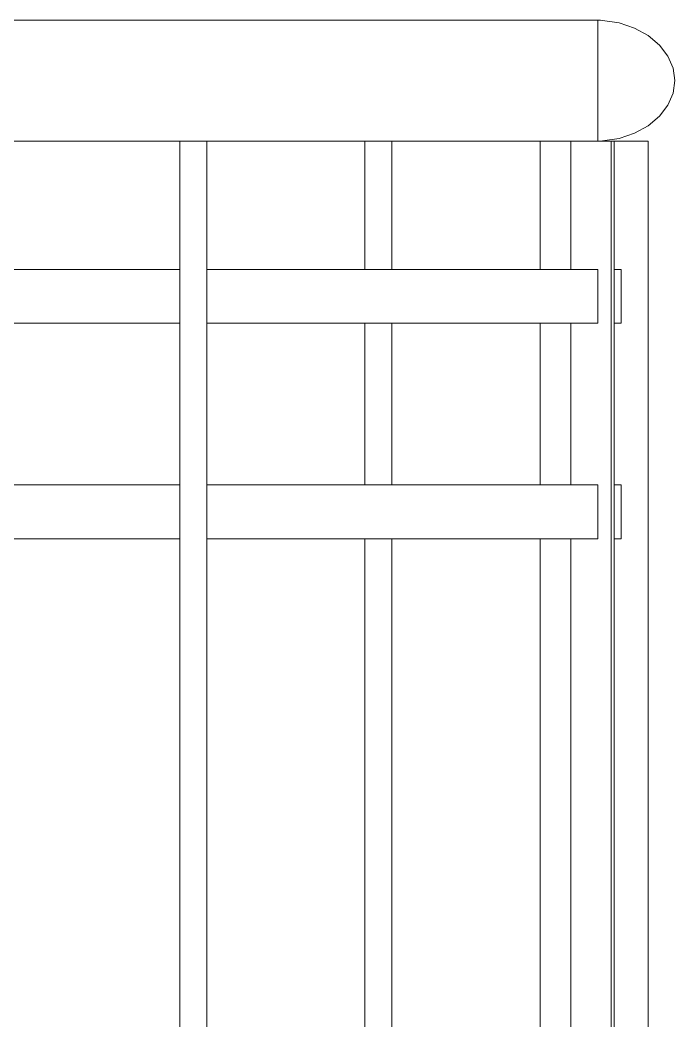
# Model space of a CAD drawing. Header units: millimetres. Extents: x -10020 to 20888, y -4665 to 12339.
# Drawn here: x 2995.9 to 3304.4, y 3519.4 to 3991 of the extents above; entities that cross this region are included whole.
import ezdxf

# ---------------------------------------------------------------- set-up
doc = ezdxf.new("R2010")
doc.units = ezdxf.units.MM
doc.layers.add('A-FLOR-HRAL', color=11, linetype='Continuous', lineweight=9)

# ---------------------------------------------------------------- blocks, each defined once
blk = doc.blocks.new('Railing - 2_ x 1_2_-380139-West')
at = {"layer": 'A-FLOR-HRAL'}
for p, q in [((3240.89, 3933.82), (3255.35, 3933.82)), ((3240.89, 3873.5), (3240.89, 3933.82)), ((3275.81, 3933.82), (3291.69, 3933.82)), ((3291.69, 3048), (3291.69, 3933.82)), ((3240.89, 3771.9), (3240.89, 3848.1)), ((3240.89, 3048), (3240.89, 3746.5))]:
    blk.add_line(p, q, dxfattribs=at)
blk = doc.blocks.new('Railing - 2_ x 1_2_-V2-West')
at = {"layer": 'A-FLOR-HRAL'}
for p, q in [((3158.34, 3933.82), (3158.34, 3873.5)), ((3158.34, 3933.82), (3171.04, 3933.82)), ((3171.04, 3873.5), (3171.04, 3933.82)), ((3158.34, 3848.1), (3158.34, 3771.9)), ((3171.04, 3771.9), (3171.04, 3848.1)), ((3158.34, 3746.5), (3158.34, 3108.76)), ((3171.04, 3104.39), (3171.04, 3746.5)), ((3158.34, 3108.44), (3158.34, 3105.04)), ((3171.04, 3089.64), (3171.04, 3100.57)), ((3171.04, 3048), (3171.04, 3081.29)), ((3158.34, 3050.05), (3158.34, 3048))]:
    blk.add_line(p, q, dxfattribs=at)
blk = doc.blocks.new('Railing - 3_4_-380137-West')
at = {"layer": 'A-FLOR-HRAL'}
for p in [(3274.4, 3933.82), (3275.81, 3048)]:
    blk.add_line(p, (3275.81, 3933.82), dxfattribs=at)
blk = doc.blocks.new('Railing - Railing-380087-West')
at = {"layer": 'A-FLOR-HRAL'}
for p, q in [((3278.99, 3873.5), (3275.81, 3873.5)), ((3278.99, 3848.1), (3278.99, 3873.5)), ((3275.81, 3848.1), (3278.99, 3848.1)), ((3278.99, 3771.9), (3275.81, 3771.9)), ((3278.99, 3746.5), (3278.99, 3771.9)), ((3275.81, 3746.5), (3278.99, 3746.5))]:
    blk.add_line(p, q, dxfattribs=at)
for name in ['Railing - 2_ x 1_2_-V2-West', 'Railing - 2_ x 1_2_-380139-West', 'Railing - 3_4_-380137-West']:
    blk.add_blockref(name, (0, 0))
blk = doc.blocks.new('Top Rail Type - Top Rail_Internal_-380096-West')
at = {"layer": 'A-FLOR-HRAL'}
for p, q in [((3266.29, 3990.97), (1085.75, 3990.97)), ((2271.1, 3933.82), (3071.2, 3933.82)), ((3083.9, 3933.82), (3240.89, 3933.82))]:
    blk.add_line(p, q, dxfattribs=at)
at = {"layer": 'A-FLOR-HRAL', "flags": 128}
for points in [[(3304.39, 3962.4), (3303.56, 3968.34), (3301.09, 3974.02), (3297.11, 3979.2), (3291.78, 3983.64), (3285.34, 3987.15), (3278.06, 3989.58), (3270.27, 3990.82), (3268.06, 3990.94)], [(3268.06, 3933.86), (3270.27, 3933.98), (3278.06, 3935.22), (3285.34, 3937.65), (3291.78, 3941.16), (3297.11, 3945.6), (3301.09, 3950.78), (3303.56, 3956.46), (3304.39, 3962.4)]]:
    blk.add_lwpolyline(points, dxfattribs=at)
at = {"layer": 'A-FLOR-HRAL'}
for points, knots in [([(3262.47, 3990.83), (3263.74, 3990.93), (3266.34, 3991.03), (3268.95, 3990.92), (3270.27, 3990.82)], [0.4680504, 0.4680504, 0.4680504, 0.4680504, 0.5, 0.53333333, 0.53333333, 0.53333333, 0.53333333]), ([(3270.27, 3933.98), (3268.95, 3933.88), (3266.34, 3933.77), (3263.74, 3933.87), (3262.47, 3933.97)], [0.46666667, 0.46666667, 0.46666667, 0.46666667, 0.5, 0.5319496, 0.5319496, 0.5319496, 0.5319496])]:
    blk.add_open_spline(points, degree=3, knots=knots, dxfattribs=at)
blk = doc.blocks.new('Railing - 2_ x 1_2_-V9-West')
at = {"layer": 'A-FLOR-HRAL'}
for p, q in [((3083.9, 3933.82), (3071.2, 3933.82)), ((3071.2, 3048), (3071.2, 3933.82)), ((3083.9, 3048), (3083.9, 3933.82))]:
    blk.add_line(p, q, dxfattribs=at)
blk = doc.blocks.new('Railing - 3_4_-V11-West')
at = {"layer": 'A-FLOR-HRAL'}
for p, q in [((3274.4, 3933.82), (3255.35, 3933.82)), ((3255.35, 3873.5), (3255.35, 3933.82)), ((3274.4, 3048), (3274.4, 3933.82)), ((3255.35, 3771.9), (3255.35, 3848.1)), ((3255.35, 3048), (3255.35, 3746.5))]:
    blk.add_line(p, q, dxfattribs=at)
blk = doc.blocks.new('Railing - Railing-408075-West')
at = {"layer": 'A-FLOR-HRAL'}
for p, q in [((2271.1, 3873.5), (3071.2, 3873.5)), ((3083.9, 3873.5), (3268.05, 3873.5)), ((3268.05, 3873.5), (3268.05, 3848.1)), ((3071.2, 3848.1), (2271.1, 3848.1)), ((3268.05, 3848.1), (3083.9, 3848.1)), ((2271.1, 3771.9), (3071.2, 3771.9)), ((3083.9, 3771.9), (3268.05, 3771.9)), ((3268.05, 3771.9), (3268.05, 3746.5)), ((3071.2, 3746.5), (2271.1, 3746.5)), ((3268.05, 3746.5), (3083.9, 3746.5))]:
    blk.add_line(p, q, dxfattribs=at)
for name in ['Railing - 2_ x 1_2_-V9-West', 'Railing - 3_4_-V11-West']:
    blk.add_blockref(name, (0, 0))
blk = doc.blocks.new('Top Rail Type - Top Rail_Internal_-408181-West')
at = {"layer": 'A-FLOR-HRAL'}
for p, q in [((3268.05, 3990.97), (2074.25, 3990.97)), ((2185.93, 3933.82), (3268.05, 3933.82))]:
    blk.add_line(p, q, dxfattribs=at)
at = {"layer": 'A-FLOR-HRAL', "flags": 128}
for points in [[(3268.05, 3990.82), (3268.05, 3989.58), (3268.05, 3987.15), (3268.05, 3983.64), (3268.05, 3979.2), (3268.05, 3974.02), (3268.05, 3968.34), (3268.05, 3962.4)], [(3268.05, 3962.4), (3268.05, 3956.46), (3268.05, 3950.78), (3268.05, 3945.6), (3268.05, 3941.16), (3268.05, 3937.65), (3268.05, 3935.22), (3268.05, 3933.98)]]:
    blk.add_lwpolyline(points, dxfattribs=at)

msp = doc.modelspace()

# ---------------------------------------------------------------- block references
for name in ['Top Rail Type - Top Rail_Internal_-380096-West', 'Top Rail Type - Top Rail_Internal_-408181-West', 'Railing - Railing-380087-West', 'Railing - Railing-408075-West']:
    msp.add_blockref(name, (0, 0))

doc.saveas('drawing.dxf')
